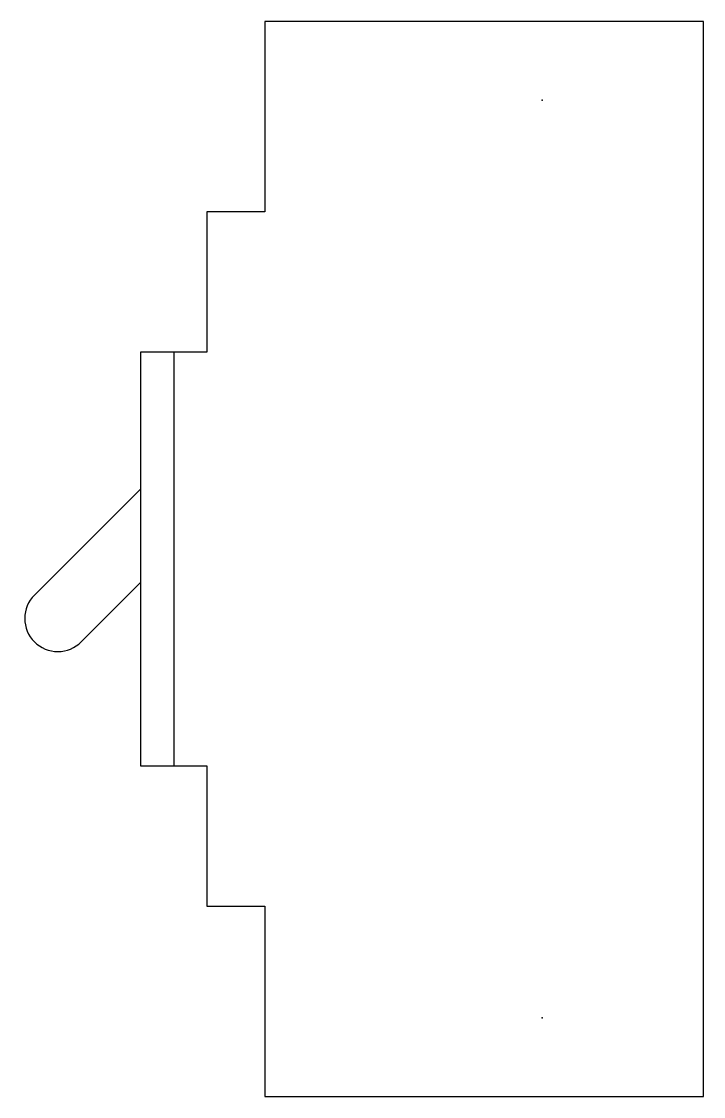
# Model space of a CAD drawing. Header units: millimetres. Extents: x 0 to 82, y 0 to 130.
import ezdxf

# ---------------------------------------------------------------- set-up
doc = ezdxf.new("R2010")
doc.units = ezdxf.units.MM

# ---------------------------------------------------------------- blocks, each defined once
blk = doc.blocks.new('EZC100s')
at = {"color": 8}
blk.add_line((-64, 25), (-64, -25), dxfattribs=at)
blk.add_lwpolyline([(0, -65), (0, 65), (-53, 65), (-53, 42), (-60, 42), (-60, 25), (-64, 25), (-64, 25), (-68, 25), (-68, -25), (-64, -25), (-64, -25), (-60, -25), (-60, -42), (-53, -42), (-53, -65)], close=True)
blk.add_lwpolyline([(-68, 8.46), (-80.83, -4.36, 0.414214), (-80.83, -10.02, 0.414214), (-75.17, -10.02), (-68, -2.85)], format="xyb")
at = {"color": 9}
for p in [(-19.5, 55.5), (-19.5, -55.5)]:
    blk.add_point(p, dxfattribs=at)

msp = doc.modelspace()

# ---------------------------------------------------------------- block references
msp.add_blockref('EZC100s', (82, 65))

doc.saveas('drawing.dxf')
